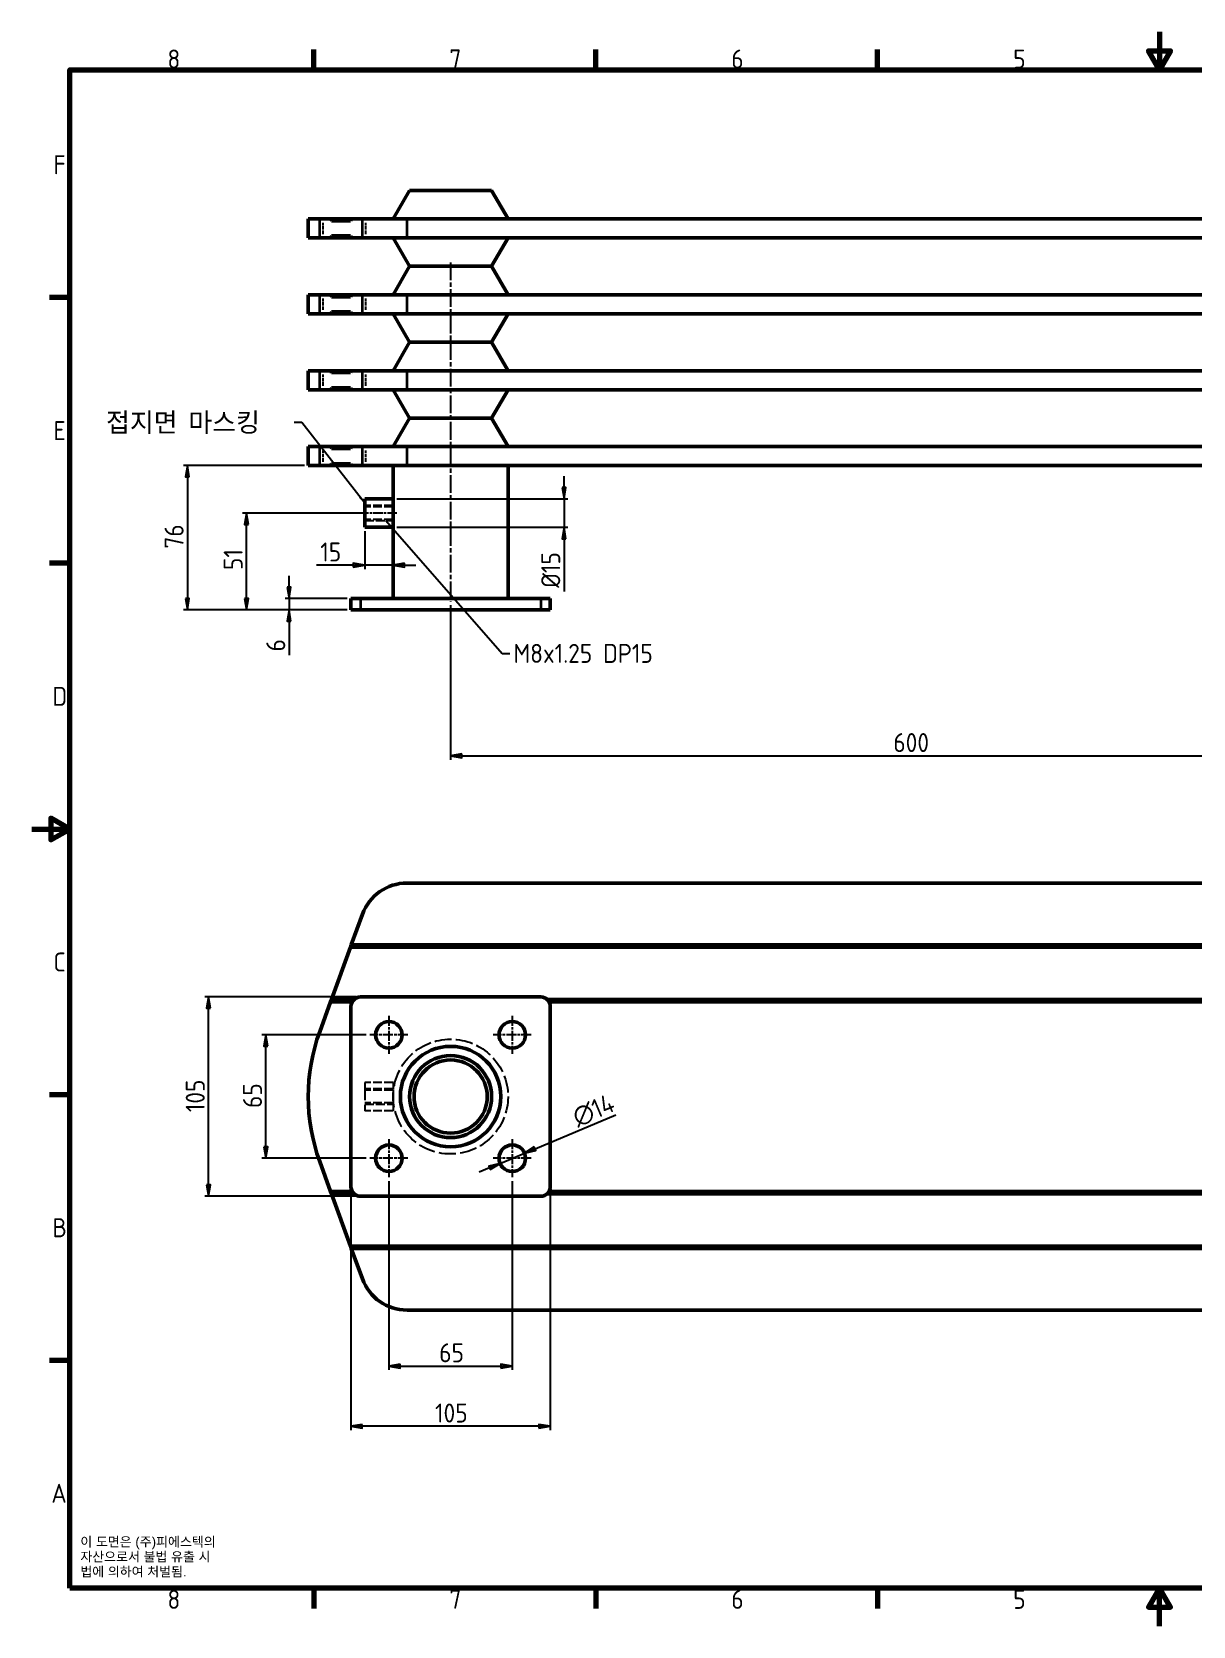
# Model space of a CAD drawing. Header units: millimetres. Extents: x 0 to 1188, y 0 to 840.
# Drawn here: x 0 to 612, y 0 to 840 of the extents above; entities that cross this region are included whole.
import ezdxf

# ---------------------------------------------------------------- set-up
doc = ezdxf.new("R2010")
doc.units = ezdxf.units.MM
doc.header["$LTSCALE"] = 2
doc.linetypes.add('CHAIN', pattern=[0.3543, 0.2362, -0.0295, 0.0591, -0.0295])
doc.linetypes.add('DASHED', pattern=[0.2067, 0.1654, -0.0413])
doc.layers.get('0').update_dxf_attribs({"lineweight": 25})
for name, color, linetype, lineweight in [('가려진 좁은 것(ISO)', 5, 'DASHED', 25), ('가시적인 것(ISO)', 7, 'Continuous', 50), ('가시적인 좁은 것(ISO)', 1, 'Continuous', 35), ('경계(ISO)', 7, 'Continuous', 70), ('기호(ISO)', 7, 'Continuous', 25), ('중심 표식(ISO)', 1, 'Continuous', 25), ('중심선(ISO)', 1, 'Continuous', 25), ('치수(ISO)', 7, 'Continuous', 25)]:
    doc.layers.add(name, color=color, linetype=linetype, lineweight=lineweight)
doc.styles.add('ISO Proportional', font='arial.ttf')
doc.styles.add('ISO ProportionalPSTEK', font='isocp.shx')
doc.dimstyles.new('PSTEK', dxfattribs={"dimscale": 2, "dimtxt": 5, "dimasz": 3, "dimexe": 1, "dimexo": 1, "dimgap": 1, "dimtad": 1, "dimrnd": 1e-08, "dimdsep": 46, "dimtxsty": 'ISO ProportionalPSTEK', "dimblk": 'Filled-1', "dimcen": 0.09, "dimdle": 10, "dimclrd": 3, "dimclre": 3, "dimclrt": 1, "dimadec": 1, "dimazin": 2, "dimtfac": 1, "dimtmove": 0, "dimatfit": 3, "dimfxl": 0, "dimtolj": 1, "dimlwd": -1, "dimlwe": -1, "dimarcsym": 0})
doc.dimstyles.new('PSTEK$7', dxfattribs={"dimscale": 2, "dimtxt": 5, "dimasz": 2, "dimexe": 1, "dimexo": 1, "dimgap": 1, "dimtad": 1, "dimrnd": 1e-08, "dimdsep": 46, "dimtxsty": 'ISO ProportionalPSTEK', "dimblk": 'Filled-1', "dimcen": 0.09, "dimdle": 10, "dimclrd": 3, "dimclre": 3, "dimclrt": 1, "dimadec": 1, "dimazin": 2, "dimtfac": 1, "dimtmove": 0, "dimatfit": 3, "dimfxl": 0, "dimtolj": 1, "dimlwd": -1, "dimlwe": -1, "dimarcsym": 0})

# ---------------------------------------------------------------- blocks, each defined once
blk = doc.blocks.new('경계 Default Border')
at = {"layer": '경계(ISO)'}
for p, q in [((74.25, 410), (74.25, 415.4)), ((148.5, 410), (148.5, 415.4)), ((222.75, 410), (222.75, 415.4)), ((10, 350), (4.6, 350)), ((10, 280), (4.6, 280)), ((10, 140), (4.6, 140)), ((10, 70), (4.6, 70)), ((74.25, 10), (74.25, 4.6)), ((148.5, 10), (148.5, 4.6)), ((222.75, 10), (222.75, 4.6))]:
    blk.add_line(p, q, dxfattribs=at)
at = {"layer": '경계(ISO)', "flags": 128}
for points in [[(297, 420), (297, 410), (294.11, 415), (299.89, 415), (297, 410)], [(10, 10), (10, 410), (584, 410), (584, 10), (10, 10)], [(0, 210), (10, 210), (5, 212.89), (5, 207.11), (10, 210)], [(297, 0), (297, 10), (294.11, 5), (299.89, 5), (297, 10)]]:
    blk.add_lwpolyline(points, dxfattribs=at)
at = {"layer": '경계(ISO)', "color": 1, "char_height": 5, "attachment_point": 7, "style": 'ISO ProportionalPSTEK'}
for s, insert in [('8', (35.7, 410.35)), ('7', (109.95, 410.39)), ('6', (184.2, 410.35)), ('5', (258.45, 410.35)), ('F', (5.67, 382.5)), ('E', (5.67, 312.45)), ('D', (5.4, 242.45)), ('C', (5.67, 172.45)), ('B', (5.4, 102.45)), ('A', (5.12, 32.49)), ('8', (35.7, 4.55)), ('7', (109.95, 4.59)), ('6', (184.2, 4.55)), ('5', (258.45, 4.55))]:
    blk.add_mtext(s, dxfattribs=dict(at, insert=insert))
blk = doc.blocks.new('Filled-1')
at = {"color": 0}
for p, q in [((0, 0), (-1, 0.17)), ((-1, 0.17), (-1, -0.17)), ((-1, 0), (0, 0)), ((-1, -0.17), (0, 0))]:
    blk.add_line(p, q, dxfattribs=at)
at = {"color": 0, "flags": 128}
blk.add_lwpolyline([(-1, -0.17), (0, 0), (-1, 0.17), (-1, -0.17)], dxfattribs=at)
at = {"color": 0}
blk.add_solid([(-1, -0.17), (0, 0), (-1, 0.17), (-1, -0.17)], dxfattribs=at)
blk = doc.blocks.new('*D15')
at = {"layer": 'Defpoints', "color": 0, "transparency": 16777216}
for p in [(220.55, 539.9), (820.55, 543.3), (820.55, 458.53)]:
    blk.add_point(p, dxfattribs=at)
at = {"layer": '치수(ISO)', "color": 3, "transparency": 16777216}
for p, q in [((220.55, 537.9), (220.55, 456.53)), ((820.55, 541.3), (820.55, 456.53)), ((226.55, 458.53), (814.55, 458.53))]:
    blk.add_line(p, q, dxfattribs=at)
at = {"layer": '치수(ISO)', "color": 3, "transparency": 16777216, "xscale": 6, "yscale": 6, "zscale": 6, "rotation": 180}
blk.add_blockref('Filled-1', (220.55, 458.53), dxfattribs=at)
at = {"layer": '치수(ISO)', "color": 3, "transparency": 16777216, "xscale": 6, "yscale": 6, "zscale": 6}
blk.add_blockref('Filled-1', (820.55, 458.53), dxfattribs=at)
at = {"layer": '치수(ISO)', "color": 1, "transparency": 16777216, "insert": (453.75, 470.53), "char_height": 10, "attachment_point": 1, "style": 'ISO ProportionalPSTEK'}
blk.add_mtext('\\A1;600', dxfattribs=at)
blk = doc.blocks.new('*D16')
at = {"layer": 'Defpoints', "color": 0, "transparency": 16777216}
for p in [(135.46, 541.47), (168.05, 541.47), (168.05, 535.47)]:
    blk.add_point(p, dxfattribs=at)
at = {"layer": '치수(ISO)', "color": 3, "transparency": 16777216}
for p, q in [((135.46, 547.47), (135.46, 553.47)), ((166.05, 541.47), (133.46, 541.47)), ((135.46, 541.47), (135.46, 535.47)), ((166.05, 535.47), (133.46, 535.47)), ((135.46, 529.47), (135.46, 511.54))]:
    blk.add_line(p, q, dxfattribs=at)
at = {"layer": '치수(ISO)', "color": 3, "transparency": 16777216, "xscale": 6, "yscale": 6, "zscale": 6}
for p, rotation in [((135.46, 541.47), 270), ((135.46, 535.47), 90)]:
    blk.add_blockref('Filled-1', p, dxfattribs=dict(at, rotation=rotation))
at = {"layer": '치수(ISO)', "color": 1, "transparency": 16777216, "insert": (123.46, 513.54), "char_height": 10, "attachment_point": 1, "rotation": 90, "style": 'ISO ProportionalPSTEK'}
blk.add_mtext('\\A1;6', dxfattribs=at)
blk = doc.blocks.new('*D17')
at = {"layer": 'Defpoints', "color": 0, "transparency": 16777216}
for p in [(93.05, 331.51), (173.05, 331.51), (173.05, 226.51)]:
    blk.add_point(p, dxfattribs=at)
at = {"layer": '치수(ISO)', "color": 3, "transparency": 16777216}
for p, q in [((171.05, 331.51), (91.05, 331.51)), ((93.05, 232.51), (93.05, 325.51)), ((171.05, 226.51), (91.05, 226.51))]:
    blk.add_line(p, q, dxfattribs=at)
at = {"layer": '치수(ISO)', "color": 3, "transparency": 16777216, "xscale": 6, "yscale": 6, "zscale": 6}
for p, rotation in [((93.05, 331.51), 90), ((93.05, 226.51), 270)]:
    blk.add_blockref('Filled-1', p, dxfattribs=dict(at, rotation=rotation))
at = {"layer": '치수(ISO)', "color": 1, "transparency": 16777216, "insert": (81.05, 270.8), "char_height": 10, "attachment_point": 1, "rotation": 90, "style": 'ISO ProportionalPSTEK'}
blk.add_mtext('\\A1;105', dxfattribs=at)
blk = doc.blocks.new('*D18')
at = {"layer": 'Defpoints', "color": 0, "transparency": 16777216}
for p in [(188.05, 236.51), (253.05, 236.51), (253.05, 137.01)]:
    blk.add_point(p, dxfattribs=at)
at = {"layer": '치수(ISO)', "color": 3, "transparency": 16777216}
for p, q in [((188.05, 234.51), (188.05, 135.01)), ((253.05, 234.51), (253.05, 135.01)), ((194.05, 137.01), (247.05, 137.01))]:
    blk.add_line(p, q, dxfattribs=at)
at = {"layer": '치수(ISO)', "color": 3, "transparency": 16777216, "xscale": 6, "yscale": 6, "zscale": 6, "rotation": 180}
blk.add_blockref('Filled-1', (188.05, 137.01), dxfattribs=at)
at = {"layer": '치수(ISO)', "color": 3, "transparency": 16777216, "xscale": 6, "yscale": 6, "zscale": 6}
blk.add_blockref('Filled-1', (253.05, 137.01), dxfattribs=at)
at = {"layer": '치수(ISO)', "color": 1, "transparency": 16777216, "insert": (214.55, 149.01), "char_height": 10, "attachment_point": 1, "style": 'ISO ProportionalPSTEK'}
blk.add_mtext('\\A1;65', dxfattribs=at)
blk = doc.blocks.new('*D19')
at = {"layer": 'Defpoints', "color": 0, "transparency": 16777216}
for p in [(168.05, 231.51), (273.05, 231.51), (168.05, 105.27)]:
    blk.add_point(p, dxfattribs=at)
at = {"layer": '치수(ISO)', "color": 3, "transparency": 16777216}
for p, q in [((168.05, 229.51), (168.05, 103.27)), ((273.05, 229.51), (273.05, 103.27)), ((267.05, 105.27), (174.05, 105.27))]:
    blk.add_line(p, q, dxfattribs=at)
at = {"layer": '치수(ISO)', "color": 3, "transparency": 16777216, "xscale": 6, "yscale": 6, "zscale": 6, "rotation": 180}
blk.add_blockref('Filled-1', (168.05, 105.27), dxfattribs=at)
at = {"layer": '치수(ISO)', "color": 3, "transparency": 16777216, "xscale": 6, "yscale": 6, "zscale": 6}
blk.add_blockref('Filled-1', (273.05, 105.27), dxfattribs=at)
at = {"layer": '치수(ISO)', "color": 1, "transparency": 16777216, "insert": (212.35, 117.27), "char_height": 10, "attachment_point": 1, "style": 'ISO ProportionalPSTEK'}
blk.add_mtext('\\A1;105', dxfattribs=at)
blk = doc.blocks.new('*D20')
at = {"layer": 'Defpoints', "color": 0, "transparency": 16777216}
for p in [(113.02, 586.47), (175.3, 586.47), (168.05, 535.47)]:
    blk.add_point(p, dxfattribs=at)
at = {"layer": '치수(ISO)', "color": 3, "transparency": 16777216}
for p, q in [((173.3, 586.47), (111.02, 586.47)), ((113.02, 541.47), (113.02, 580.47)), ((166.05, 535.47), (111.02, 535.47))]:
    blk.add_line(p, q, dxfattribs=at)
at = {"layer": '치수(ISO)', "color": 3, "transparency": 16777216, "xscale": 6, "yscale": 6, "zscale": 6}
for p, rotation in [((113.02, 586.47), 90), ((113.02, 535.47), 270)]:
    blk.add_blockref('Filled-1', p, dxfattribs=dict(at, rotation=rotation))
at = {"layer": '치수(ISO)', "color": 1, "transparency": 16777216, "insert": (101.02, 556.47), "char_height": 10, "attachment_point": 1, "rotation": 90, "style": 'ISO ProportionalPSTEK'}
blk.add_mtext('\\A1;51', dxfattribs=at)
blk = doc.blocks.new('*D21')
at = {"layer": 'Defpoints', "color": 0, "transparency": 16777216}
for p in [(175.3, 578.97), (190.3, 578.97), (175.3, 558.97)]:
    blk.add_point(p, dxfattribs=at)
at = {"layer": '치수(ISO)', "color": 3, "transparency": 16777216}
for p, q in [((175.3, 576.97), (175.3, 556.97)), ((190.3, 576.97), (190.3, 556.97)), ((169.3, 558.97), (149.89, 558.97)), ((190.3, 558.97), (175.3, 558.97)), ((196.3, 558.97), (202.3, 558.97))]:
    blk.add_line(p, q, dxfattribs=at)
at = {"layer": '치수(ISO)', "color": 3, "transparency": 16777216, "xscale": 6, "yscale": 6, "zscale": 6}
blk.add_blockref('Filled-1', (175.3, 558.97), dxfattribs=at)
at = {"layer": '치수(ISO)', "color": 3, "transparency": 16777216, "xscale": 6, "yscale": 6, "zscale": 6, "rotation": 180}
blk.add_blockref('Filled-1', (190.3, 558.97), dxfattribs=at)
at = {"layer": '치수(ISO)', "color": 1, "transparency": 16777216, "insert": (151.89, 570.97), "char_height": 10, "attachment_point": 1, "style": 'ISO ProportionalPSTEK'}
blk.add_mtext('\\A1;15', dxfattribs=at)
blk = doc.blocks.new('*D22')
at = {"layer": 'Defpoints', "color": 0, "transparency": 16777216}
for p in [(190.3, 593.97), (280.3, 593.97), (190.3, 578.97)]:
    blk.add_point(p, dxfattribs=at)
at = {"layer": '치수(ISO)', "color": 3, "transparency": 16777216}
for p, q in [((280.3, 599.97), (280.3, 605.97)), ((192.3, 593.97), (282.3, 593.97)), ((280.3, 593.97), (280.3, 578.97)), ((192.3, 578.97), (282.3, 578.97)), ((280.3, 572.97), (280.3, 545.06))]:
    blk.add_line(p, q, dxfattribs=at)
at = {"layer": '치수(ISO)', "color": 3, "transparency": 16777216, "xscale": 6, "yscale": 6, "zscale": 6}
for p, rotation in [((280.3, 593.97), 270), ((280.3, 578.97), 90)]:
    blk.add_blockref('Filled-1', p, dxfattribs=dict(at, rotation=rotation))
at = {"layer": '치수(ISO)', "color": 1, "transparency": 16777216, "insert": (268.3, 547.06), "char_height": 10, "attachment_point": 1, "rotation": 90, "style": 'ISO ProportionalPSTEK'}
blk.add_mtext('\\A1;Ø15', dxfattribs=at)
blk = doc.blocks.new('*D23')
at = {"layer": 'Defpoints', "color": 0, "transparency": 16777216}
for p in [(246.6, 243.79), (259.51, 249.22)]:
    blk.add_point(p, dxfattribs=at)
at = {"layer": '치수(ISO)', "color": 3, "transparency": 16777216}
for p, q in [((265.04, 251.55), (307.54, 269.43)), ((246.6, 243.79), (259.51, 249.22)), ((241.07, 241.47), (235.54, 239.14))]:
    blk.add_line(p, q, dxfattribs=at)
at = {"layer": '치수(ISO)', "color": 3, "transparency": 16777216, "xscale": 6, "yscale": 6, "zscale": 6}
for p, rotation in [((259.51, 249.22), 202.816169923913), ((246.6, 243.79), 22.81616992391293)]:
    blk.add_blockref('Filled-1', p, dxfattribs=dict(at, rotation=rotation))
at = {"layer": '치수(ISO)', "color": 1, "transparency": 16777216, "insert": (283.53, 272.35), "char_height": 10, "attachment_point": 1, "rotation": 22.81617, "style": 'ISO ProportionalPSTEK'}
blk.add_mtext('\\A1;∅14', dxfattribs=at)
blk = doc.blocks.new('*D24')
at = {"layer": 'Defpoints', "color": 0, "transparency": 16777216}
for p in [(123.2, 311.51), (178.05, 311.51), (178.05, 246.51)]:
    blk.add_point(p, dxfattribs=at)
at = {"layer": '치수(ISO)', "color": 3, "transparency": 16777216}
for p, q in [((176.05, 311.51), (121.2, 311.51)), ((123.2, 252.51), (123.2, 305.51)), ((176.05, 246.51), (121.2, 246.51))]:
    blk.add_line(p, q, dxfattribs=at)
at = {"layer": '치수(ISO)', "color": 3, "transparency": 16777216, "xscale": 6, "yscale": 6, "zscale": 6}
for p, rotation in [((123.2, 311.51), 90), ((123.2, 246.51), 270)]:
    blk.add_blockref('Filled-1', p, dxfattribs=dict(at, rotation=rotation))
at = {"layer": '치수(ISO)', "color": 1, "transparency": 16777216, "insert": (111.2, 273), "char_height": 10, "attachment_point": 1, "rotation": 90, "style": 'ISO ProportionalPSTEK'}
blk.add_mtext('\\A1;65', dxfattribs=at)
blk = doc.blocks.new('*D25')
at = {"layer": 'Defpoints', "color": 0, "transparency": 16777216}
for p in [(145.55, 611.47), (81.9, 535.47), (168.05, 535.47)]:
    blk.add_point(p, dxfattribs=at)
at = {"layer": '치수(ISO)', "color": 3, "transparency": 16777216}
for p, q in [((143.55, 611.47), (79.9, 611.47)), ((81.9, 605.47), (81.9, 541.47)), ((166.05, 535.47), (79.9, 535.47))]:
    blk.add_line(p, q, dxfattribs=at)
at = {"layer": '치수(ISO)', "color": 3, "transparency": 16777216, "xscale": 6, "yscale": 6, "zscale": 6}
for p, rotation in [((81.9, 611.47), 90), ((81.9, 535.47), 270)]:
    blk.add_blockref('Filled-1', p, dxfattribs=dict(at, rotation=rotation))
at = {"layer": '치수(ISO)', "color": 1, "transparency": 16777216, "insert": (69.9, 567.72), "char_height": 10, "attachment_point": 1, "rotation": 90, "style": 'ISO ProportionalPSTEK'}
blk.add_mtext('\\A1;76', dxfattribs=at)

msp = doc.modelspace()

# ---------------------------------------------------------------- linework, layer by layer
at = {"layer": '가려진 좁은 것(ISO)', "ltscale": 5.71399}
for p, q in [((153.465, 733.47), (153.465, 739.47)), ((175.976, 733.47), (175.976, 739.47)), ((153.465, 693.47), (153.465, 699.47)), ((175.976, 693.47), (175.976, 699.47)), ((153.465, 653.47), (153.465, 659.47)), ((175.976, 653.47), (175.976, 659.47)), ((153.465, 613.47), (153.465, 619.47)), ((175.976, 613.47), (175.976, 619.47))]:
    msp.add_line(p, q, dxfattribs=at)
at = {"layer": '가려진 좁은 것(ISO)', "ltscale": 14.285125}
for p, q in [((190.305, 590.47), (175.305, 590.47)), ((190.305, 589.794), (175.305, 589.794)), ((190.305, 583.147), (175.305, 583.147)), ((175.305, 582.47), (190.305, 582.47)), ((190.305, 286.509), (175.305, 286.509)), ((190.305, 283.009), (175.305, 283.009)), ((190.305, 282.332), (175.305, 282.332)), ((190.305, 275.685), (175.305, 275.685)), ((175.305, 275.009), (190.305, 275.009)), ((190.305, 271.509), (175.305, 271.509))]:
    msp.add_line(p, q, dxfattribs=at)
at = {"layer": '가려진 좁은 것(ISO)', "ltscale": 28.497757}
msp.add_line((175.305, 286.509), (175.305, 271.509), dxfattribs=at)
at = {"layer": '가려진 좁은 것(ISO)', "ltscale": 11.219489}
for p, q in [((190.305, 286.509), (190.305, 279.009)), ((190.305, 279.009), (190.305, 271.509))]:
    msp.add_line(p, q, dxfattribs=at)
at = {"layer": '가려진 좁은 것(ISO)', "ltscale": 27.04493}
msp.add_circle((220.555, 279.009), 30.25, dxfattribs=at)
at = {"layer": '가시적인 것(ISO)'}
for p, q in [((198.965, 756.47), (190.305, 741.47)), ((242.145, 756.47), (198.965, 756.47)), ((242.145, 756.47), (250.805, 741.47)), ((151.586, 741.47), (145.555, 741.47)), ((145.555, 741.47), (145.555, 731.47)), ((151.586, 741.47), (157.336, 741.47)), ((157.769, 740.47), (157.336, 741.47)), ((157.336, 741.47), (168.255, 741.47)), ((167.821, 740.47), (157.769, 740.47)), ((168.255, 741.47), (167.821, 740.47)), ((168.255, 741.47), (174.097, 741.47)), ((197.589, 741.47), (174.097, 741.47)), ((197.589, 741.47), (843.521, 741.47)), ((145.555, 731.47), (151.586, 731.47)), ((157.336, 731.47), (151.586, 731.47)), ((157.336, 731.47), (157.769, 732.47)), ((168.255, 731.47), (157.336, 731.47)), ((157.769, 732.47), (167.821, 732.47)), ((167.821, 732.47), (168.255, 731.47)), ((174.097, 731.47), (168.255, 731.47)), ((174.097, 731.47), (197.589, 731.47)), ((198.965, 716.47), (190.305, 731.47)), ((843.521, 731.47), (197.589, 731.47)), ((242.145, 716.47), (250.805, 731.47)), ((198.965, 716.47), (190.305, 701.47)), ((242.145, 716.47), (198.965, 716.47)), ((242.145, 716.47), (250.805, 701.47)), ((151.586, 701.47), (145.555, 701.47)), ((145.555, 701.47), (145.555, 691.47)), ((151.586, 701.47), (157.336, 701.47)), ((157.769, 700.47), (157.336, 701.47)), ((157.336, 701.47), (168.255, 701.47)), ((167.821, 700.47), (157.769, 700.47)), ((168.255, 701.47), (167.821, 700.47)), ((168.255, 701.47), (174.097, 701.47)), ((197.589, 701.47), (174.097, 701.47)), ((197.589, 701.47), (843.521, 701.47)), ((145.555, 691.47), (151.586, 691.47)), ((157.336, 691.47), (151.586, 691.47)), ((157.336, 691.47), (157.769, 692.47)), ((168.255, 691.47), (157.336, 691.47)), ((157.769, 692.47), (167.821, 692.47)), ((167.821, 692.47), (168.255, 691.47)), ((174.097, 691.47), (168.255, 691.47)), ((174.097, 691.47), (197.589, 691.47)), ((198.965, 676.47), (190.305, 691.47)), ((843.521, 691.47), (197.589, 691.47)), ((242.145, 676.47), (250.805, 691.47)), ((198.965, 676.47), (190.305, 661.47)), ((242.145, 676.47), (198.965, 676.47)), ((242.145, 676.47), (250.805, 661.47)), ((151.586, 661.47), (145.555, 661.47)), ((145.555, 661.47), (145.555, 651.47)), ((151.586, 661.47), (157.336, 661.47)), ((157.769, 660.47), (157.336, 661.47)), ((157.336, 661.47), (168.255, 661.47)), ((167.821, 660.47), (157.769, 660.47)), ((168.255, 661.47), (167.821, 660.47)), ((168.255, 661.47), (174.097, 661.47)), ((197.589, 661.47), (174.097, 661.47)), ((197.589, 661.47), (843.521, 661.47)), ((145.555, 651.47), (151.586, 651.47)), ((157.336, 651.47), (151.586, 651.47)), ((157.336, 651.47), (157.769, 652.47)), ((168.255, 651.47), (157.336, 651.47)), ((157.769, 652.47), (167.821, 652.47)), ((167.821, 652.47), (168.255, 651.47)), ((174.097, 651.47), (168.255, 651.47)), ((174.097, 651.47), (197.589, 651.47)), ((198.965, 636.47), (190.305, 651.47)), ((843.521, 651.47), (197.589, 651.47)), ((242.145, 636.47), (250.805, 651.47)), ((198.965, 636.47), (190.305, 621.47)), ((242.145, 636.47), (198.965, 636.47)), ((242.145, 636.47), (250.805, 621.47)), ((151.586, 621.47), (145.555, 621.47)), ((145.555, 621.47), (145.555, 611.47)), ((151.586, 621.47), (157.336, 621.47)), ((157.769, 620.47), (157.336, 621.47)), ((157.336, 621.47), (168.255, 621.47)), ((167.821, 620.47), (157.769, 620.47)), ((168.255, 621.47), (167.821, 620.47)), ((168.255, 621.47), (174.097, 621.47)), ((197.589, 621.47), (174.097, 621.47)), ((197.589, 621.47), (843.521, 621.47)), ((145.555, 611.47), (151.586, 611.47)), ((157.336, 611.47), (151.586, 611.47)), ((157.336, 611.47), (157.769, 612.47)), ((168.255, 611.47), (157.336, 611.47)), ((157.769, 612.47), (167.821, 612.47)), ((167.821, 612.47), (168.255, 611.47)), ((174.097, 611.47), (168.255, 611.47)), ((174.097, 611.47), (197.589, 611.47)), ((190.305, 611.47), (190.305, 593.97)), ((843.521, 611.47), (197.589, 611.47)), ((250.805, 611.47), (250.805, 541.47)), ((175.305, 593.97), (175.305, 578.97)), ((190.305, 593.97), (175.305, 593.97)), ((190.305, 593.97), (190.305, 578.97)), ((190.305, 578.97), (175.305, 578.97)), ((190.305, 578.97), (190.305, 541.47)), ((173.055, 541.47), (168.055, 541.47)), ((168.055, 541.47), (168.055, 535.47)), ((173.055, 541.47), (268.055, 541.47)), ((273.055, 541.47), (268.055, 541.47)), ((273.055, 541.47), (273.055, 535.47)), ((168.055, 535.47), (173.055, 535.47)), ((268.055, 535.47), (173.055, 535.47)), ((268.055, 535.47), (273.055, 535.47)), ((843.521, 391.509), (197.589, 391.509)), ((174.097, 375.059), (168.255, 359.009)), ((157.769, 330.201), (167.821, 357.817)), ((167.821, 357.817), (168.255, 359.009)), ((873.289, 357.817), (167.821, 357.817)), ((168.255, 359.009), (872.855, 359.009)), ((157.336, 329.009), (151.586, 313.211)), ((157.336, 329.009), (157.769, 330.201)), ((168.725, 329.009), (157.336, 329.009)), ((157.769, 330.201), (169.683, 330.201)), ((268.055, 331.509), (173.055, 331.509)), ((271.427, 330.201), (769.683, 330.201)), ((768.725, 329.009), (272.385, 329.009)), ((168.055, 326.509), (168.055, 231.509)), ((273.055, 231.509), (273.055, 326.509)), ((151.586, 244.807), (157.336, 229.009)), ((157.769, 227.817), (157.336, 229.009)), ((157.336, 229.009), (168.725, 229.009)), ((167.821, 200.201), (157.769, 227.817)), ((169.683, 227.817), (157.769, 227.817)), ((769.683, 227.817), (271.427, 227.817)), ((272.385, 229.009), (768.725, 229.009)), ((173.055, 226.509), (268.055, 226.509)), ((168.255, 199.009), (167.821, 200.201)), ((167.821, 200.201), (873.289, 200.201)), ((168.255, 199.009), (174.097, 182.958)), ((872.855, 199.009), (168.255, 199.009)), ((197.589, 166.509), (843.521, 166.509))]:
    msp.add_line(p, q, dxfattribs=at)
for centre, radius in [((188.055, 311.509), 7), ((253.055, 311.509), 7), ((220.555, 279.009), 26.45), ((220.555, 279.009), 21.59), ((220.555, 279.009), 19.28), ((188.055, 246.509), 7), ((253.055, 246.509), 7)]:
    msp.add_circle(centre, radius, dxfattribs=at)
for centre, radius, start, end in [((197.589, 366.509), 25, 90, 160), ((173.055, 326.509), 5, 90, 180), ((268.055, 326.509), 5, 0, 90), ((245.555, 279.009), 100, 160, 200), ((173.055, 231.509), 5, 180, 270), ((268.055, 231.509), 5, 270, 0), ((197.589, 191.509), 25, 200, 270)]:
    msp.add_arc(centre, radius, start, end, dxfattribs=at)
at = {"layer": '가시적인 좁은 것(ISO)'}
for p, q in [((151.586, 731.47), (151.586, 741.47)), ((174.097, 731.47), (174.097, 741.47)), ((197.589, 731.47), (197.589, 741.47)), ((151.586, 691.47), (151.586, 701.47)), ((174.097, 691.47), (174.097, 701.47)), ((197.589, 691.47), (197.589, 701.47)), ((151.586, 651.47), (151.586, 661.47)), ((174.097, 651.47), (174.097, 661.47)), ((197.589, 651.47), (197.589, 661.47)), ((151.586, 611.47), (151.586, 621.47)), ((174.097, 611.47), (174.097, 621.47)), ((197.589, 611.47), (197.589, 621.47)), ((173.055, 541.47), (173.055, 535.47)), ((268.055, 541.47), (268.055, 535.47))]:
    msp.add_line(p, q, dxfattribs=at)
at = {"layer": '중심 표식(ISO)', "linetype": 'CHAIN', "ltscale": 11.111974}
for p, q in [((188.055, 321.509), (188.055, 301.509)), ((253.055, 321.509), (253.055, 301.509)), ((198.055, 311.509), (178.055, 311.509)), ((263.055, 311.509), (243.055, 311.509)), ((188.055, 256.509), (188.055, 236.509)), ((253.055, 256.509), (253.055, 236.509)), ((198.055, 246.509), (178.055, 246.509)), ((263.055, 246.509), (243.055, 246.509))]:
    msp.add_line(p, q, dxfattribs=at)
at = {"layer": '중심선(ISO)', "linetype": 'CHAIN', "ltscale": 19.757267}
msp.add_line((220.555, 718.47), (220.555, 539.902), dxfattribs=at)
at = {"layer": '중심선(ISO)', "linetype": 'CHAIN', "ltscale": 10.556371}
msp.add_line((192.305, 586.47), (173.305, 586.47), dxfattribs=at)

# ---------------------------------------------------------------- block references
at = {"xscale": 2, "yscale": 2, "zscale": 2}
msp.add_blockref('경계 Default Border', (0, 0), dxfattribs=at)

# ---------------------------------------------------------------- texts
at = {"layer": '기호(ISO)', "color": 1, "insert": (39.067, 639.272), "char_height": 10, "width": 97.05602, "attachment_point": 1, "style": 'ISO ProportionalPSTEK'}
msp.add_mtext('{\\fISOCP|b0|i0;\\H10.0000;접지면 마스킹}', dxfattribs=at)
at = {"layer": '기호(ISO)', "color": 1, "insert": (253.696, 517.525), "char_height": 10, "width": 86.43385, "attachment_point": 1, "line_spacing_factor": 0.875, "style": 'ISO ProportionalPSTEK'}
msp.add_mtext('{M8x1.25 DP15}', dxfattribs=at)
at = {"layer": '기호(ISO)', "color": 7, "insert": (25.51, 46.952), "char_height": 5, "width": 78.61221, "attachment_point": 1, "line_spacing_factor": 0.944221, "style": 'ISO Proportional'}
msp.add_mtext('{\\fArial|b0|i0;\\H5.0000;이 도면은 (주)피에스텍의\\P자산으로서 불법 유출 시 \\P법에 의하여 처벌됨.}', dxfattribs=at)

# ---------------------------------------------------------------- dimensions: what is measured, and where the dimension line sits
at = {"layer": '치수(ISO)', "color": 3}
for base, p1, p2, angle, override, picture, middle in [((81.898, 535.47), (145.555, 611.47), (168.055, 535.47), 90, {"dimdec": 2, "dimtp": 0, "dimtm": 0, "dimtdec": 2, "dimtofl": 0, "dimatfit": 1}, '*D25', (81.898, 573.47)), ((113.02, 586.47), (168.055, 535.47), (175.305, 586.47), 90, {"dimdec": 2, "dimtp": 0, "dimtm": 0, "dimtdec": 2, "dimtofl": 0, "dimatfit": 1}, '*D20', (113.02, 560.97)), ((175.305, 558.97), (190.305, 578.97), (175.305, 578.97), 180, {"dimdec": 2, "dimtp": 0, "dimtm": 0, "dimtdec": 2, "dimtofl": 1, "dimatfit": 1}, '*D21', (156.598, 558.97)), ((135.463, 541.47), (168.055, 535.47), (168.055, 541.47), 90, {"dimdec": 2, "dimtp": 0, "dimtm": 0, "dimtdec": 2, "dimtofl": 1, "dimatfit": 1}, '*D16', (135.463, 516.089)), ((820.555, 458.529), (220.555, 539.902), (820.555, 543.303), 180, {"dimdec": 2, "dimtp": 0, "dimtm": 0, "dimtdec": 2, "dimtofl": 0, "dimatfit": 1}, '*D15', (463.055, 458.529)), ((93.055, 331.509), (173.055, 226.509), (173.055, 331.509), 270, {"dimdec": 2, "dimtp": 0, "dimtm": 0, "dimtdec": 2, "dimtofl": 0, "dimatfit": 1}, '*D17', (93.055, 279.009)), ((123.203, 311.509), (178.055, 246.509), (178.055, 311.509), 90, {"dimdec": 2, "dimtp": 0, "dimtm": 0, "dimtdec": 2, "dimtofl": 0, "dimatfit": 1}, '*D24', (123.203, 279.009)), ((253.055, 137.009), (188.055, 236.509), (253.055, 236.509), 180, {"dimdec": 2, "dimtp": 0, "dimtm": 0, "dimtdec": 2, "dimtofl": 0, "dimatfit": 1}, '*D18', (220.555, 137.009))]:
    dim = msp.add_linear_dim(base=base, p1=p1, p2=p2, angle=angle, dimstyle='PSTEK', override=override, dxfattribs=at)
    dim.commit()
    dim.dimension.update_dxf_attribs({"geometry": picture, "text_midpoint": middle, "dimtype": 160})
dim = msp.add_linear_dim(base=(280.305, 593.97), p1=(190.305, 578.97), p2=(190.305, 593.97), angle=90, text='Ø<>', dimstyle='PSTEK', override={"dimdec": 2, "dimtp": 0, "dimtm": 0, "dimtdec": 2, "dimtofl": 1, "dimatfit": 1}, dxfattribs=at)
dim.commit()
dim.dimension.update_dxf_attribs({"geometry": '*D22', "text_midpoint": (280.305, 556.013), "dimtype": 160})
dim = msp.add_diameter_dim_2p(p1=(246.603, 243.795), p2=(259.507, 249.223), dimstyle='PSTEK', override={"dimdec": 2, "dimlfac": 1, "dimtp": 0, "dimtm": 0, "dimtdec": 2, "dimatfit": 2}, dxfattribs=at)
dim.commit()
dim.dimension.update_dxf_attribs({"geometry": '*D23', "text_midpoint": (296.938, 264.97), "dimtype": 163})
dim = msp.add_linear_dim(base=(168.055, 105.266), p1=(273.055, 231.509), p2=(168.055, 231.509), dimstyle='PSTEK', override={"dimdec": 2, "dimtp": 0, "dimtm": 0, "dimtdec": 2, "dimtofl": 0, "dimatfit": 1}, dxfattribs=at)
dim.commit()
dim.dimension.update_dxf_attribs({"geometry": '*D19', "text_midpoint": (220.555, 105.266), "dimtype": 160})

# ---------------------------------------------------------------- leaders
at = {"layer": '기호(ISO)', "color": 3, "annotation_type": 0, "has_hookline": 1}
for points, hookline_direction, text_width in [([(175.305, 591.697), (142.123, 634.272), (138.123, 634.272)], 1, 82.342), ([(186.444, 582.47), (247.696, 512.525), (251.696, 512.525)], 0, 74.414)]:
    msp.add_leader(points, dimstyle='PSTEK$7', override={"dimtad": 0}, dxfattribs=dict(at, hookline_direction=hookline_direction, text_width=text_width))

doc.saveas('drawing.dxf')
